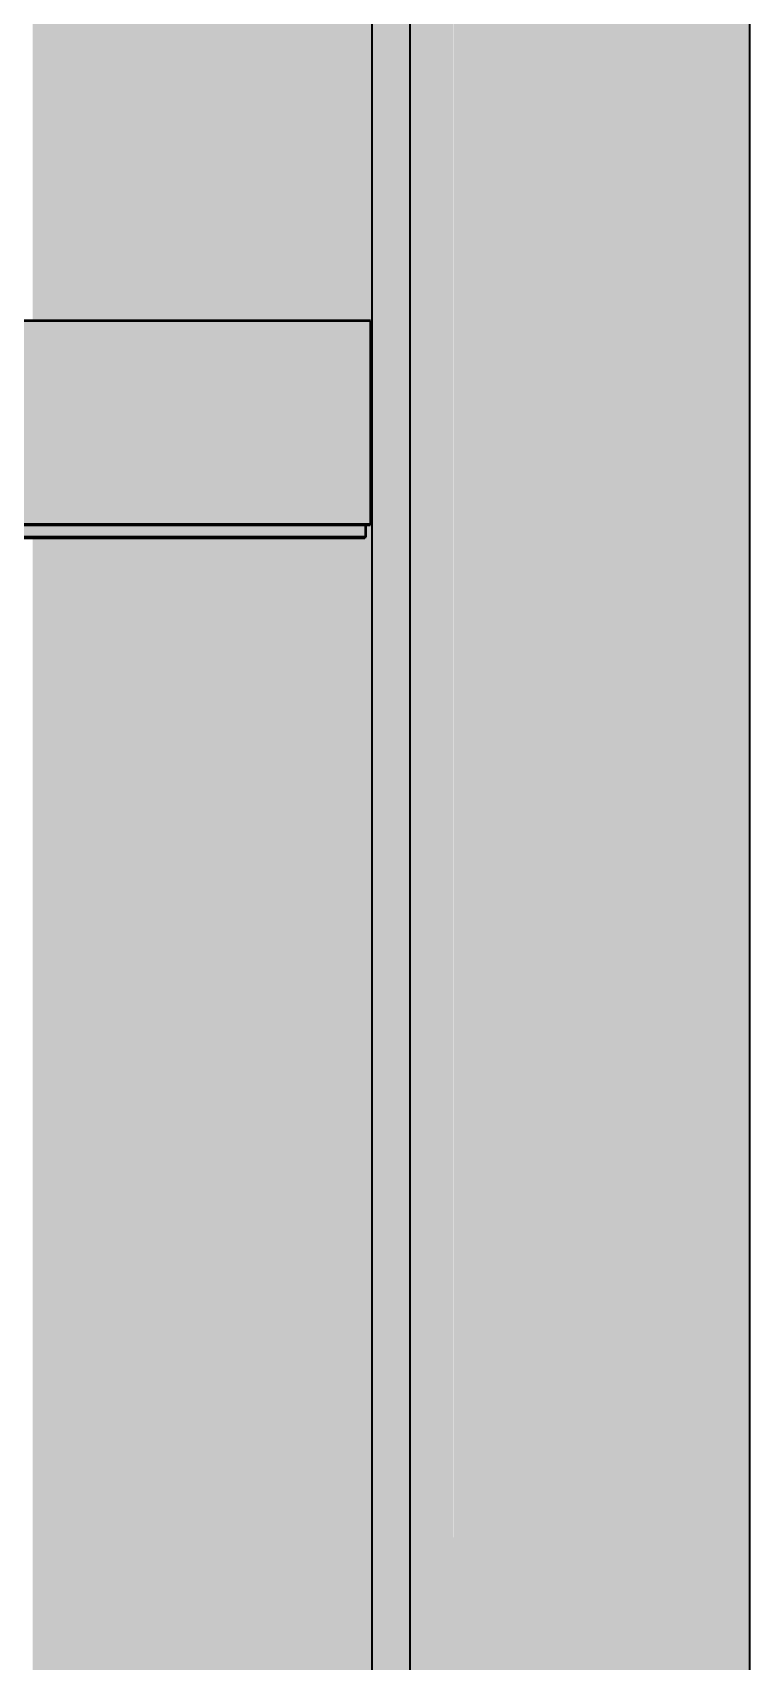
# Model space of a CAD drawing. Header units: metres. Extents: x -348 to -312, y -1188 to 3.
# Drawn here: x -342.147 to -341.918, y -1183.221 to -1182.7 of the extents above; entities that cross this region are included whole.
import ezdxf

# ---------------------------------------------------------------- set-up
doc = ezdxf.new("R2010")
doc.units = ezdxf.units.M
doc.linetypes.add('JacobsDash', pattern=[0.0045, 0.003, -0.0015])
for name, color, linetype, lineweight in [('A-GENM', 7, 'Continuous', 35), ('S-BEAM', 7, 'Continuous', 50), ('S-BEAM-HDLN', 7, 'JacobsDash', 18)]:
    doc.layers.add(name, color=color, linetype=linetype, lineweight=lineweight)

# ---------------------------------------------------------------- blocks, each defined once
blk = doc.blocks.new('BR08_CANOPY_BEAM - TYPE 3-8745662-DRG-2873232 - SOUTHERN CANOPY - PLAN')
at = {"layer": 'A-GENM', "true_color": 0xc0c0c0}
blk.add_hatch(color=9, dxfattribs=at).paths.add_polyline_path([(-342.02636, -1183.54109), (-342.02635, -1182.1309), (-342.03835, -1182.1309), (-342.03836, -1183.54109)])
h = blk.add_hatch(color=9, dxfattribs=at)
h.paths.add_polyline_path([(-342.05237, -1184.53576), (-342.05237, -1182.86184), (-342.14686, -1182.86184), (-342.14687, -1184.48358), (-342.05781, -1184.53275)])
h.paths.add_polyline_path([(-342.05236, -1182.79246), (-342.05237, -1182.34728), (-342.14685, -1182.34728), (-342.14686, -1182.79246), (-342.05237, -1182.79246)])
h.paths.add_polyline_path([(-342.05235, -1182.2615), (-342.05237, -1182.17516), (-342.14685, -1182.17516), (-342.14685, -1182.2615), (-342.05237, -1182.2615)])
h = blk.add_hatch(color=9, dxfattribs=at)
h.paths.add_polyline_path([(-342.03837, -1184.543), (-342.03878, -1182.34728), (-342.05235, -1182.34728), (-342.05235, -1182.79246), (-342.0389, -1182.79246), (-342.03901, -1182.8577), (-342.04054, -1182.8577), (-342.04066, -1182.86184), (-342.05236, -1182.86184), (-342.05235, -1184.53577), (-342.03838, -1184.543)])
h.paths.add_polyline_path([(-342.03835, -1182.2615), (-342.03872, -1182.17326), (-342.04143, -1182.17424), (-342.04926, -1182.1751), (-342.05235, -1182.17529), (-342.05235, -1182.2615), (-342.03836, -1182.2615)])
h = blk.add_hatch(color=9, dxfattribs=at)
h.paths.add_polyline_path([(-342.01237, -1184.5468), (-342.01237, -1183.36153), (-342.02636, -1183.36169), (-342.02636, -1184.54631), (-342.01485, -1184.54677)])
h.paths.add_polyline_path([(-342.01237, -1183.29215), (-342.01236, -1183.29215), (-342.01253, -1182.34728), (-342.02635, -1182.34728), (-342.02588, -1183.29215), (-342.01353, -1183.29215)])
h.paths.add_polyline_path([(-342.01237, -1182.2615), (-342.01235, -1182.2615), (-342.01235, -1182.17516), (-342.02227, -1182.17442), (-342.026, -1182.17325), (-342.02635, -1182.17377), (-342.02594, -1182.2615), (-342.01244, -1182.2615)])
h = blk.add_hatch(color=9, dxfattribs=at)
h.paths.add_polyline_path([(-341.91787, -1184.61002), (-341.91786, -1183.36153), (-342.01236, -1183.36154), (-342.01235, -1184.55785), (-341.94945, -1184.59259)])
h.paths.add_polyline_path([(-341.91786, -1183.29215), (-341.91785, -1182.34728), (-342.01235, -1182.34728), (-342.01235, -1183.29215), (-341.96237, -1183.29215)])
h.paths.add_polyline_path([(-342.00363, -1182.2615), (-341.91785, -1182.2615), (-341.91785, -1182.17516), (-342.01235, -1182.17516), (-342.01235, -1182.2615)])
at = {"layer": 'A-GENM'}
for p, q in [((-342.03836, -1183.54109), (-342.03835, -1182.1309)), ((-342.02635, -1182.1309), (-342.02636, -1183.54109)), ((-341.91785, -1182.34728), (-341.91786, -1183.29215))]:
    blk.add_line(p, q, dxfattribs=at)
blk = doc.blocks.new('PFC-Parallel Flange Channels - 125PFC-8796587-DRG-2873232 - SOUTHERN CANOPY - PLAN')
at = {"layer": 'S-BEAM', "linetype": 'JacobsDash', "lineweight": 18, "true_color": 0xc0c0c0}
for points in [[(-342.03887, -1182.85742), (-342.0389, -1182.79246), (-343.22623, -1182.79245), (-343.22623, -1182.85741), (-342.32872, -1182.85742)], [(-342.04054, -1182.86156), (-342.04054, -1182.8577), (-343.22624, -1182.8577), (-343.22623, -1182.86155), (-342.32872, -1182.86156)], [(-342.03898, -1182.8577), (-342.03887, -1182.85742), (-342.32872, -1182.8577)], [(-342.04066, -1182.86184), (-342.04054, -1182.86156), (-342.32872, -1182.86184)]]:
    blk.add_hatch(color=9, dxfattribs=at).paths.add_polyline_path(points)
at = {"layer": 'S-BEAM'}
for p, q in [((-342.0389, -1182.79246), (-343.22623, -1182.79245)), ((-342.0389, -1182.79246), (-342.03887, -1182.85742)), ((-343.22624, -1182.86155), (-342.04054, -1182.86156)), ((-343.22624, -1182.86183), (-342.04066, -1182.86184)), ((-343.22624, -1182.85741), (-342.03887, -1182.85742)), ((-343.22624, -1182.85769), (-342.03898, -1182.8577)), ((-342.04054, -1182.86156), (-342.04066, -1182.86184)), ((-342.04054, -1182.8577), (-342.04054, -1182.86156)), ((-342.03887, -1182.85742), (-342.03898, -1182.8577))]:
    blk.add_line(p, q, dxfattribs=at)

msp = doc.modelspace()

# ---------------------------------------------------------------- block references
at = {"layer": 'A-GENM'}
msp.add_blockref('BR08_CANOPY_BEAM - TYPE 3-8745662-DRG-2873232 - SOUTHERN CANOPY - PLAN', (0, 0), dxfattribs=at)
at = {"layer": 'S-BEAM-HDLN'}
msp.add_blockref('PFC-Parallel Flange Channels - 125PFC-8796587-DRG-2873232 - SOUTHERN CANOPY - PLAN', (0, 0), dxfattribs=at)

doc.saveas('drawing.dxf')
